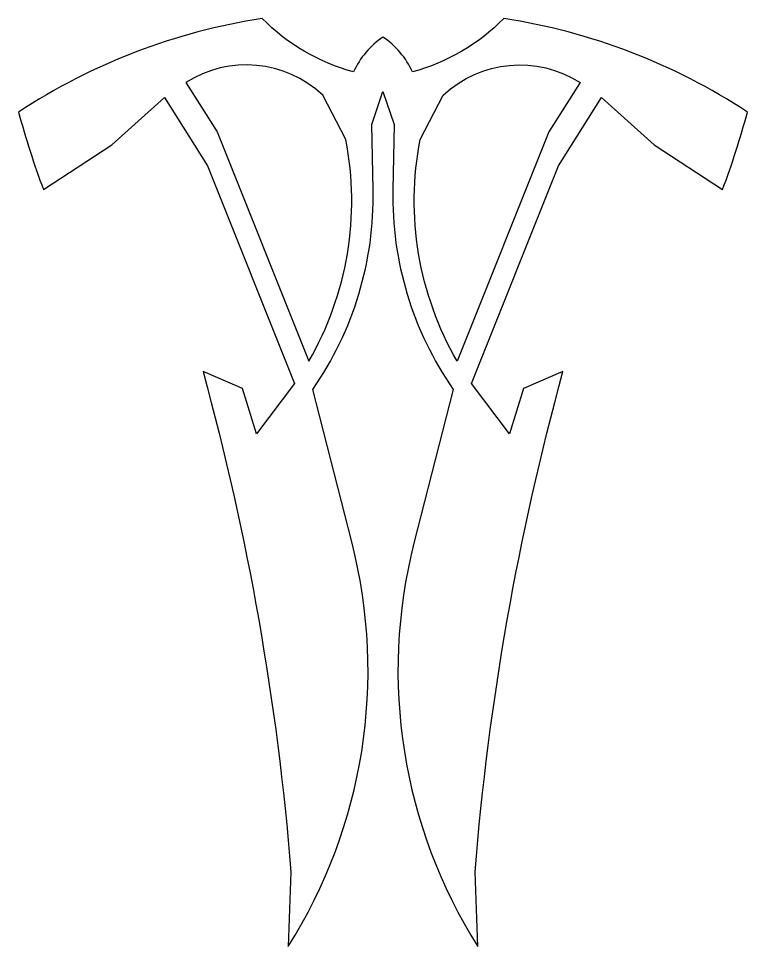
# Model space of a CAD drawing. Header units: inches. Extents: x 59 to 279, y -41 to 239.
import ezdxf

# ---------------------------------------------------------------- set-up
doc = ezdxf.new("R2010")
doc.units = ezdxf.units.IN
doc.header["$MEASUREMENT"] = 0

# ---------------------------------------------------------------- blocks, each defined once
blk = doc.blocks.new('block 2')
at = {"color": 7, "lineweight": 25, "true_color": 0xffffff}
blk.add_open_spline([(158.09, 202.48), (162.58, 179.56), (158.62, 155.8), (146.94, 135.58), (146.94, 135.58), (119.25, 204.87), (119.25, 204.87), (119.25, 204.87), (109.86, 219.72), (109.86, 219.72), (122.87, 228.05), (139.87, 226.48), (151.13, 215.91), (151.13, 215.91), (158.09, 202.48), (158.09, 202.48)], degree=3, knots=[0, 0, 0, 0, 1, 1, 1, 2, 2, 2, 3, 3, 3, 4, 4, 4, 5, 5, 5, 5], dxfattribs=at)
blk = doc.blocks.new('block 3')
at = {"color": 7, "lineweight": 25, "true_color": 0xffffff}
blk.add_open_spline([(191.72, 135.58), (191.72, 135.58), (219.42, 204.87), (219.42, 204.87), (219.42, 204.87), (228.8, 219.72), (228.8, 219.72), (215.8, 228.05), (198.79, 226.48), (187.53, 215.91), (187.53, 215.91), (180.57, 202.48), (180.57, 202.48), (176.09, 179.56), (180.05, 155.8), (191.72, 135.58)], degree=3, knots=[0, 0, 0, 0, 1, 1, 1, 2, 2, 2, 3, 3, 3, 4, 4, 4, 5, 5, 5, 5], dxfattribs=at)
blk = doc.blocks.new('block 4')
at = {"color": 7, "lineweight": 25, "true_color": 0xffffff}
blk.add_open_spline([(169.33, 233.47), (173.21, 230.84), (176.29, 227.2), (178.24, 222.95), (188.69, 225.76), (198.2, 231.32), (205.77, 239.05), (232.03, 235.06), (257.12, 225.42), (279.3, 210.8), (277.15, 202.88), (274.65, 195.07), (271.79, 187.38), (271.79, 187.38), (251.14, 200.88), (251.14, 200.88), (251.14, 200.88), (235.31, 215.18), (235.31, 215.18), (235.31, 215.18), (222.29, 194.56), (222.29, 194.56), (222.29, 194.56), (196.04, 128.89), (196.04, 128.89), (196.04, 128.89), (207.55, 113.64), (207.55, 113.64), (207.55, 113.64), (211.75, 127.34), (211.75, 127.34), (211.75, 127.34), (223.62, 132.44), (223.62, 132.44), (210.11, 83.02), (201.23, 32.45), (197.12, -18.62), (197.12, -18.62), (197.96, -41.14), (197.96, -41.14), (175.08, -4.93), (168.1, 39.1), (178.67, 80.61), (178.67, 80.61), (190.51, 127.08), (190.51, 127.08), (178.25, 144.76), (171.88, 165.86), (172.3, 187.37), (172.3, 187.37), (172.68, 207.07), (172.68, 207.07), (172.68, 207.07), (169.33, 216.99), (169.33, 216.99), (169.33, 216.99), (165.98, 207.07), (165.98, 207.07), (165.98, 207.07), (166.37, 187.37), (166.37, 187.37), (166.78, 165.86), (160.41, 144.76), (148.16, 127.08), (148.16, 127.08), (159.99, 80.61), (159.99, 80.61), (170.57, 39.1), (163.59, -4.93), (140.7, -41.14), (140.7, -41.14), (141.55, -18.62), (141.55, -18.62), (137.43, 32.45), (128.56, 83.02), (115.04, 132.44), (115.04, 132.44), (126.92, 127.34), (126.92, 127.34), (126.92, 127.34), (131.12, 113.64), (131.12, 113.64), (131.12, 113.64), (142.63, 128.89), (142.63, 128.89), (142.63, 128.89), (116.38, 194.56), (116.38, 194.56), (116.38, 194.56), (103.35, 215.18), (103.35, 215.18), (103.35, 215.18), (87.52, 200.88), (87.52, 200.88), (87.52, 200.88), (66.88, 187.38), (66.88, 187.38), (64.02, 195.07), (61.51, 202.88), (59.36, 210.8), (81.54, 225.42), (106.63, 235.06), (132.9, 239.05), (140.47, 231.32), (149.98, 225.76), (160.42, 222.95), (162.38, 227.2), (165.46, 230.84), (169.33, 233.47)], degree=3, knots=[0, 0, 0, 0, 1, 1, 1, 2, 2, 2, 3, 3, 3, 4, 4, 4, 5, 5, 5, 6, 6, 6, 7, 7, 7, 8, 8, 8, 9, 9, 9, 10, 10, 10, 11, 11, 11, 12, 12, 12, 13, 13, 13, 14, 14, 14, 15, 15, 15, 16, 16, 16, 17, 17, 17, 18, 18, 18, 19, 19, 19, 20, 20, 20, 21, 21, 21, 22, 22, 22, 23, 23, 23, 24, 24, 24, 25, 25, 25, 26, 26, 26, 27, 27, 27, 28, 28, 28, 29, 29, 29, 30, 30, 30, 31, 31, 31, 32, 32, 32, 33, 33, 33, 34, 34, 34, 35, 35, 35, 36, 36, 36, 36], dxfattribs=at)

msp = doc.modelspace()

# ---------------------------------------------------------------- block references
for name in ['block 4', 'block 2', 'block 3']:
    msp.add_blockref(name, (0, 0))

doc.saveas('drawing.dxf')
